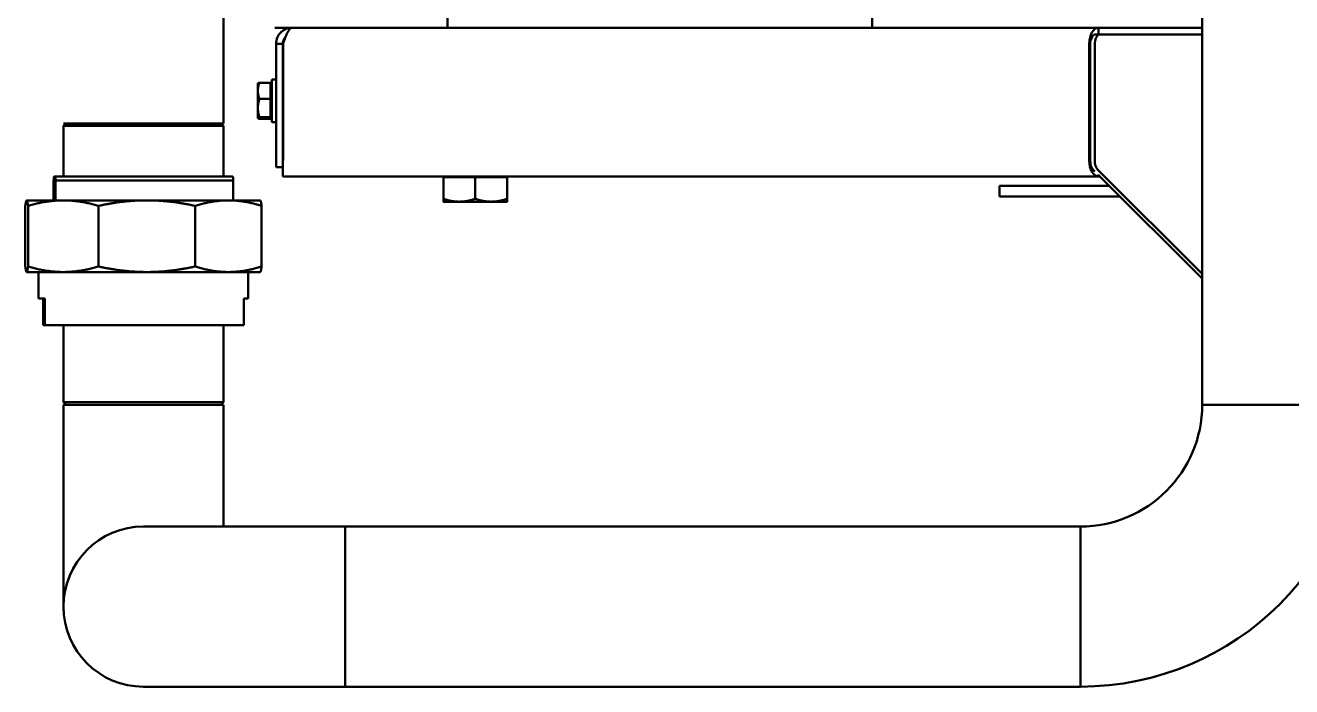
# Model space of a CAD drawing. Extents: x -3873 to 164127, y 7129 to 96529.
# Drawn here: x 62797 to 63274.1, y 67007.5 to 67256.6 of the extents above; entities that cross this region are included whole.
import ezdxf

# ---------------------------------------------------------------- set-up
doc = ezdxf.new("R2010")
doc.units = 0
doc.layers.add('LAYOUT Kromeka', color=1, linetype='CONTINUOUS', lineweight=5)
doc.layers.add('Visible (ISO)', color=7, linetype='CONTINUOUS', lineweight=50)

# ---------------------------------------------------------------- blocks, each defined once
blk = doc.blocks.new('CD30-500-2500 Giblet chiller')
at = {"layer": 'Visible (ISO)', "color": 0}
for p, q in [((108110.92, 15785.39), (108110.92, 15845.69)), ((108110.92, 15785.39), (108110.92, 15845.69)), ((107950.32, 15785.39), (108110.92, 15785.39)), ((107968.92, 15746.33), (107968.92, 15785.39)), ((107971.42, 15785.39), (107971.42, 15746.92)), ((108022.37, 15746.03), (108061.57, 15785.39)), ((108024.92, 15746.86), (108063.3, 15785.39)), ((108032.42, 15754.39), (108032.42, 15709.04)), ((108028.42, 15750.37), (108028.42, 15709.04)), ((107968.92, 15746.33), (107968.92, 15442.54)), ((107968.92, 15746.33), (107971.42, 15746.33)), ((107971.42, 15745.19), (107971.42, 15746.92)), ((107975.42, 15744.92), (108018.79, 15744.92)), ((108022.37, 15744.3), (108023.07, 15745)), ((108024.92, 15746.33), (108024.14, 15746.33)), ((108024.92, 15747.11), (108024.92, 15746.33)), ((108024.92, 15746.33), (108024.92, 15439.04)), ((107974.92, 15742.86), (108018.92, 15742.86)), ((107975.42, 15743.19), (108018.79, 15743.19)), ((107979.42, 15743.19), (107979.42, 15742.86)), ((108217.07, 15739.54), (108156.77, 15739.54)), ((108156.77, 15462.54), (108156.77, 15739.54)), ((108156.77, 15739.54), (108217.07, 15739.54)), ((108217.07, 15462.54), (108217.07, 15739.54)), ((108032.42, 15709.04), (108028.42, 15709.04)), ((107968.92, 15661.04), (107963.92, 15661.04)), ((108025.22, 15522.54), (108024.92, 15522.54)), ((108025.22, 15523.54), (108033.35, 15523.54)), ((108025.22, 15511.54), (108025.22, 15523.54)), ((108034.42, 15517.54), (108034.42, 15523.54)), ((108034.42, 15505.54), (108034.42, 15517.54)), ((108025.22, 15499.54), (108025.22, 15511.54)), ((108025.22, 15511.54), (108033.35, 15511.54)), ((108034.42, 15499.54), (108034.42, 15505.54)), ((107908.92, 15501.04), (107968.92, 15501.04)), ((108025.22, 15500.54), (108024.92, 15500.54)), ((108025.22, 15499.54), (108033.35, 15499.54)), ((108156.77, 15462.54), (108217.07, 15462.54)), ((108156.77, 15462.54), (108217.07, 15462.54)), ((108156.77, 15462.54), (108156.77, 15386.54)), ((108217.07, 15386.54), (108217.07, 15462.54)), ((107968.92, 15442.54), (107968.92, 15441.44)), ((107968.92, 15436.04), (107968.92, 15441.44)), ((107974.92, 15439.11), (108018.92, 15439.11)), ((107974.92, 15436.54), (107974.92, 15439.04)), ((107974.92, 15439.04), (108017.42, 15439.04)), ((107992.42, 15439.04), (107992.42, 15439.11)), ((108000.42, 15439.04), (108000.42, 15439.11)), ((108018.92, 15439.04), (108017.42, 15439.04)), ((108018.92, 15439.11), (108018.92, 15439.04)), ((108018.92, 15439.04), (108024.92, 15439.04)), ((108021.42, 15439.04), (108021.42, 15436.54)), ((107974.92, 15436.54), (108017.42, 15436.54)), ((107988.42, 15434.94), (107988.42, 15436.54)), ((107988.42, 15434.94), (108004.42, 15434.94)), ((107989.61, 15434.34), (107995.75, 15434.34)), ((107989.61, 15434.34), (107989.61, 15430.22)), ((107990.72, 15434.34), (107990.72, 15434.94)), ((107995.75, 15434.34), (107995.75, 15430.22)), ((107995.75, 15434.34), (108002.56, 15434.34)), ((108002.12, 15434.34), (108002.12, 15434.94)), ((108002.56, 15434.34), (108002.56, 15430.22)), ((108002.56, 15434.34), (108003.22, 15434.34)), ((108003.22, 15434.34), (108003.22, 15430.22)), ((108004.42, 15434.94), (108004.42, 15436.54)), ((108017.42, 15436.54), (108021.42, 15436.54)), ((107989.92, 15429.64), (107989.89, 15429.66)), ((107989.92, 15429.64), (107992.68, 15429.64)), ((107992.68, 15429.64), (107999.16, 15429.64)), ((107999.16, 15429.64), (108002.89, 15429.64)), ((108002.89, 15429.64), (108002.92, 15429.64)), ((108002.92, 15429.64), (108002.94, 15429.66)), ((108033.92, 15430.54), (108033.93, 15430.56)), ((108033.92, 15430.54), (108033.92, 15418.54)), ((108036.01, 15431.05), (108058.82, 15431.05)), ((108060.92, 15430.54), (108060.91, 15430.56)), ((108060.92, 15418.54), (108060.92, 15430.54)), ((108070.92, 15426.04), (108060.92, 15426.04)), ((108070.92, 15426.04), (108070.92, 15424.38)), ((108080.92, 15424.38), (108070.92, 15424.38)), ((108080.92, 15424.38), (108080.92, 15349.41)), ((108024.92, 15420.23), (108024.92, 15353.26)), ((108033.92, 15420.39), (108026.42, 15420.39)), ((108026.42, 15420.39), (108026.42, 15353.41)), ((107960.92, 15416.69), (108004.92, 15416.69)), ((108004.92, 15415.69), (108005.92, 15416.69)), ((108004.92, 15416.69), (108004.92, 15356.39)), ((108005.92, 15416.69), (108005.92, 15356.39)), ((108005.92, 15416.69), (108024.92, 15416.69)), ((108033.92, 15418.54), (108033.92, 15387.81)), ((108060.92, 15387.81), (108060.92, 15418.54)), ((108109.92, 15416.69), (108080.92, 15416.69)), ((108109.92, 15356.39), (108109.92, 15416.69)), ((108110.92, 15415.69), (108109.92, 15416.69)), ((108110.92, 15416.69), (108110.92, 15356.39)), ((108156.77, 15416.69), (108110.92, 15416.69)), ((108036.01, 15406.03), (108058.82, 15406.03)), ((108033.92, 15387.81), (108033.92, 15356.34)), ((108060.92, 15356.34), (108060.92, 15387.81)), ((108058.82, 15369.59), (108036.01, 15369.59)), ((108004.92, 15357.39), (108005.92, 15356.39)), ((108110.92, 15357.39), (108109.92, 15356.39)), ((108005.92, 15356.39), (108024.92, 15356.39)), ((108024.92, 15352.85), (108024.92, 15353.26)), ((108026.42, 15353.41), (108033.92, 15353.41)), ((108033.92, 15352.7), (108026.42, 15352.7)), ((108033.92, 15356.34), (108033.92, 15342.56)), ((108060.92, 15342.56), (108060.92, 15356.34)), ((108109.92, 15356.39), (108080.92, 15356.39)), ((108110.92, 15356.39), (108186.92, 15356.39)), ((108070.92, 15349.41), (108070.92, 15347.04)), ((108070.92, 15349.41), (108080.92, 15349.41)), ((108080.92, 15348.7), (108070.92, 15348.7)), ((108080.92, 15349.41), (108080.92, 15348.7)), ((108058.82, 15343.08), (108036.01, 15343.08)), ((108070.92, 15347.04), (108060.92, 15347.04)), ((108033.92, 15342.56), (108033.92, 15342.54)), ((108033.92, 15342.54), (108033.93, 15342.52)), ((108036.01, 15342.03), (108058.82, 15342.03)), ((108060.92, 15342.54), (108060.91, 15342.52)), ((108060.92, 15342.54), (108060.92, 15342.56))]:
    blk.add_line(p, q, dxfattribs=at)
for centre, radius, start, end in [((108110.92, 15739.54), 106.15, 0, 90), ((108110.92, 15739.54), 45.85, 0, 90), ((108186.92, 15386.54), 30.15, 180, 0)]:
    blk.add_arc(centre, radius, start, end, dxfattribs=at)
for centre, major_axis, ratio, start_param, end_param in [((107974.92, 15746.33), (-6, 0), 0.57735, 0, 1.570796), ((107975.42, 15746.92), (-4, 0), 0.5, 0, 1.570796), ((107975.42, 15745.19), (-4, 0), 0.5, 0, 1.570796), ((107974.92, 15746.33), (-3.5, 0), 0.989743, 0.808312, 1.570796), ((108018.79, 15746.92), (4, 0), 0.5, 4.712389, 5.821079), ((108018.79, 15745.19), (-4, 0), 0.5, 1.570796, 2.679487), ((108018.92, 15746.33), (-6, 0), 0.57735, 1.570796, 3.141593), ((108018.92, 15746.33), (-3.5, 0), 0.989743, 1.570796, 2.191555)]:
    blk.add_ellipse(centre, major_axis=major_axis, ratio=ratio, start_param=start_param, end_param=end_param, dxfattribs=at)
for points, weights in [([(108033.35, 15523.54), (108034.42, 15523.54), (108034.42, 15523.54)], [1, 1.0379548493, 1]), ([(108034.42, 15517.54), (108034.42, 15520.33), (108033.35, 15523.54)], [1, 1.0379548493, 1]), ([(108033.35, 15511.54), (108034.42, 15514.76), (108034.42, 15517.54)], [1, 1.0379548493, 1]), ([(108034.42, 15505.54), (108034.42, 15508.33), (108033.35, 15511.54)], [1, 1.0379548493, 1]), ([(108033.35, 15499.54), (108034.42, 15502.76), (108034.42, 15505.54)], [1, 1.0379548493, 1]), ([(108034.42, 15499.54), (108034.42, 15499.54), (108033.35, 15499.54)], [1, 1.0379548493, 1]), ([(107989.61, 15430.22), (107991.26, 15429.64), (107992.68, 15429.64)], [1, 1.0379548493, 1]), ([(107989.89, 15429.66), (107989.76, 15429.73), (107989.61, 15430.22)], [1.01022119267, 1.03186814738, 1]), ([(107992.68, 15429.64), (107994.11, 15429.64), (107995.75, 15430.22)], [1, 1.0379548493, 1]), ([(107995.75, 15430.22), (107997.58, 15429.64), (107999.16, 15429.64)], [1, 1.0379548493, 1]), ([(107999.16, 15429.64), (108000.74, 15429.64), (108002.56, 15430.22)], [1, 1.0379548493, 1]), ([(108002.56, 15430.22), (108002.74, 15429.64), (108002.89, 15429.64)], [1, 1.0379548493, 1]), ([(108002.89, 15429.64), (108003.05, 15429.64), (108003.22, 15430.22)], [1, 1.0379548493, 1]), ([(108033.92, 15418.54), (108033.92, 15424.54), (108036.01, 15431.05)], [1.55110707514, 1.55110707514, 1.48973577112]), ([(108036.01, 15431.05), (108034.06, 15430.79), (108033.93, 15430.56)], [1.48973577112, 1.54666408436, 1.55078542372]), ([(108058.82, 15431.05), (108060.92, 15424.54), (108060.92, 15418.54)], [1.48973577102, 1.55110707514, 1.55110707514]), ([(108060.91, 15430.56), (108060.77, 15430.79), (108058.82, 15431.05)], [1.55078542372, 1.54666408436, 1.48973577122]), ([(108026.42, 15420.39), (108025.46, 15420.31), (108024.92, 15420.23)], [1.13718411552, 1.1530819516, 1.16236162362]), ([(108036.01, 15406.03), (108033.92, 15412.53), (108033.92, 15418.54)], [1.48973577112, 1.55110707514, 1.55110707514]), ([(108060.92, 15418.54), (108060.92, 15412.53), (108058.82, 15406.03)], [1.55110707514, 1.55110707514, 1.48973577101]), ([(108033.92, 15387.81), (108033.92, 15396.56), (108036.01, 15406.03)], [1.55110707514, 1.55110707514, 1.48973577112]), ([(108058.82, 15406.03), (108060.92, 15396.56), (108060.92, 15387.81)], [1.48973577121, 1.55110707514, 1.55110707514]), ([(108036.01, 15369.59), (108033.92, 15379.06), (108033.92, 15387.81)], [1.48973577112, 1.55110707514, 1.55110707514]), ([(108060.92, 15387.81), (108060.92, 15379.06), (108058.82, 15369.59)], [1.55110707514, 1.55110707514, 1.48973577101]), ([(108033.92, 15356.34), (108033.92, 15362.7), (108036.01, 15369.59)], [1.55110707514, 1.55110707514, 1.48973577112]), ([(108058.82, 15369.59), (108060.92, 15362.7), (108060.92, 15356.34)], [1.48973577121, 1.55110707514, 1.55110707514]), ([(108024.92, 15353.26), (108025.46, 15353.34), (108026.42, 15353.41)], [1.16236162362, 1.1530819516, 1.13718411552]), ([(108026.42, 15352.7), (108025.46, 15352.77), (108024.92, 15352.85)], [1.13718411552, 1.1530819516, 1.16236162362]), ([(108036.01, 15343.08), (108033.92, 15349.97), (108033.92, 15356.34)], [1.48973577112, 1.55110707514, 1.55110707514]), ([(108060.92, 15356.34), (108060.92, 15349.97), (108058.82, 15343.08)], [1.55110707514, 1.55110707514, 1.48973577101]), ([(108033.92, 15342.56), (108033.92, 15342.81), (108036.01, 15343.08)], [1.55110707514, 1.55110707514, 1.48973577112]), ([(108058.82, 15343.08), (108060.92, 15342.81), (108060.92, 15342.56)], [1.48973577121, 1.55110707514, 1.55110707514]), ([(108036.01, 15342.03), (108033.92, 15342.31), (108033.92, 15342.56)], [1.48973577112, 1.55110707514, 1.55110707514]), ([(108060.92, 15342.56), (108060.92, 15342.31), (108058.82, 15342.03)], [1.55110707514, 1.55110707514, 1.48973577101])]:
    blk.add_rational_spline(points, weights, degree=2, dxfattribs=at)
for points, knots in [([(107968.92, 15442.54), (107968.92, 15442.25), (107969.07, 15441.97), (107969.67, 15441.4), (107970.12, 15441.11), (107971.23, 15440.54), (107971.9, 15440.25), (107973.35, 15439.68), (107974.13, 15439.4), (107974.92, 15439.11)], [0, 0, 0, 0, 0.25, 0.25, 0.5, 0.5, 0.75, 0.75, 1, 1, 1, 1]), ([(107974.92, 15436.54), (107974.48, 15436.54), (107974.05, 15436.59), (107973.24, 15436.77), (107972.85, 15436.89), (107971.8, 15437.36), (107971.2, 15437.78), (107970.64, 15438.34), (107970.58, 15438.4), (107970.43, 15438.55), (107970.35, 15438.64), (107970.2, 15438.84), (107970.12, 15438.93), (107969.9, 15439.24), (107969.77, 15439.45), (107969.43, 15440.06), (107969.26, 15440.49), (107969.07, 15441.17), (107969.02, 15441.43), (107968.94, 15441.97), (107968.92, 15442.26), (107968.92, 15442.54)], [-1.010434, -1.010434, -1.010434, -1.010434, -0.881936, -0.881936, -0.760595, -0.760595, -0.536018, -0.536018, -0.5084, -0.5084, -0.467583, -0.467583, -0.426557, -0.426557, -0.342802, -0.342802, -0.188575, -0.188575, -0.0986, -0.0986, 0, 0, 0, 0]), ([(107974.92, 15439.04), (107974.64, 15439.04), (107974.37, 15439.07), (107973.85, 15439.2), (107973.61, 15439.29), (107973.05, 15439.56), (107972.74, 15439.77), (107972.49, 15440.02)], [-0.6817819, -0.6817819, -0.6817819, -0.6817819, -0.5913147, -0.5913147, -0.5047134, -0.5047134, -0.376191, -0.376191, -0.376191, -0.376191])]:
    blk.add_open_spline(points, degree=3, knots=knots, dxfattribs=at)

msp = doc.modelspace()

# ---------------------------------------------------------------- block references
at = {"layer": 'LAYOUT Kromeka', "ltscale": 20, "rotation": 270}
msp.add_blockref('CD30-500-2500 Giblet chiller', (47454.97, 175224.57), dxfattribs=at)

doc.saveas('drawing.dxf')
